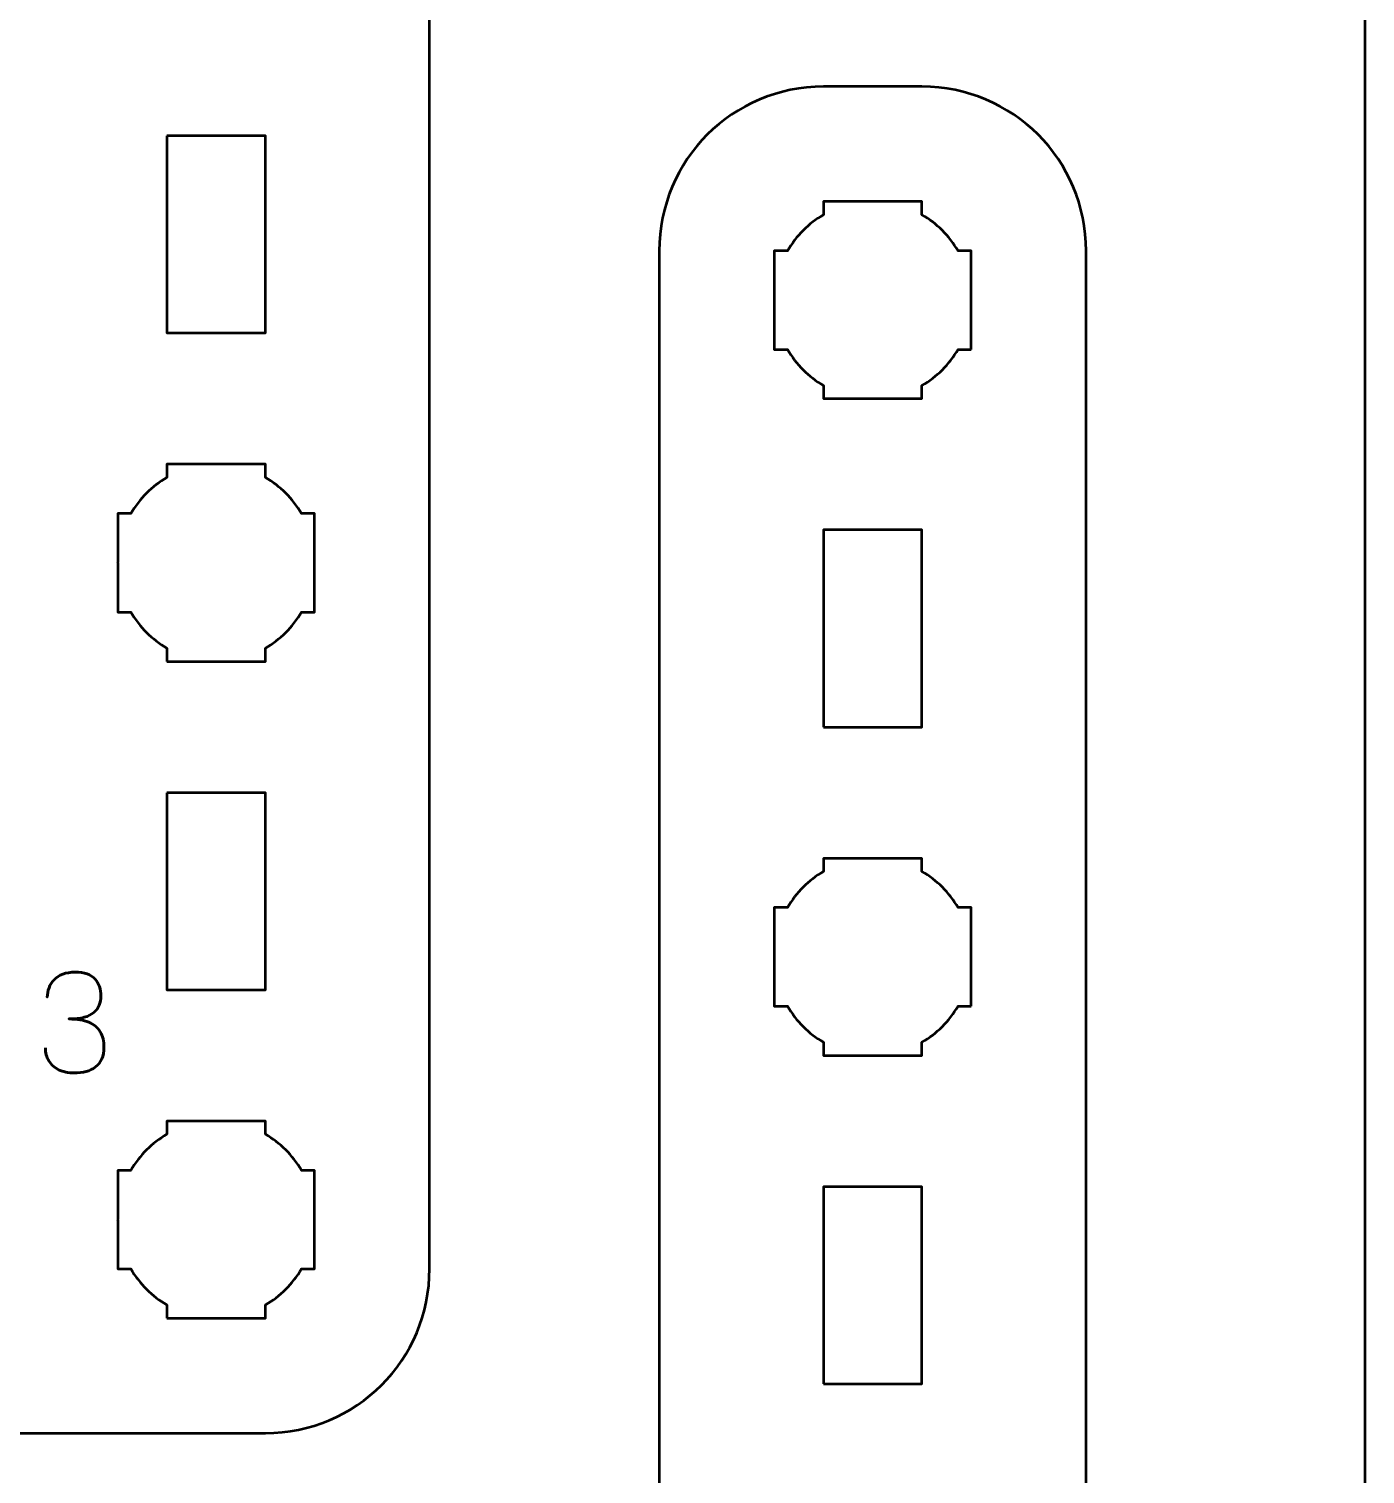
# Model space of a CAD drawing. Header units: centimetres. Extents: x -21 to 0, y -29.7 to 0.
# Drawn here: x -4.07 to 0, y -17.125 to -12.724 of the extents above; entities that cross this region are included whole.
import ezdxf

# ---------------------------------------------------------------- set-up
doc = ezdxf.new("R2010")
doc.units = ezdxf.units.CM
doc.header["$MEASUREMENT"] = 0
doc.layers.add('Layer 1', color=7, linetype='Continuous')

msp = doc.modelspace()

# ---------------------------------------------------------------- linework, layer by layer
at = {"layer": 'Layer 1', "color": 1, "lineweight": 53}
msp.add_open_spline([(-21.00003, -29.19995), (-21.00003, -29.19995), (-21.00003, -1.69992), (-21.00003, -1.69992), (-21.00003, -1.69992), (-21.00003, -1.61709), (-20.93286, -1.54992), (-20.85003, -1.54992), (-20.85003, -1.54992), (-20.7672, -1.54992), (-20.70003, -1.48275), (-20.70003, -1.39992), (-20.70003, -1.39992), (-20.70003, -1.31709), (-20.7672, -1.24992), (-20.85003, -1.24992), (-20.85003, -1.24992), (-20.93286, -1.24992), (-21.00003, -1.18275), (-21.00003, -1.09992), (-21.00003, -1.09992), (-21.00003, -1.09992), (-21.00003, -0.49992), (-21.00003, -0.49992), (-21.00003, -0.49992), (-21.00003, -0.22295), (-20.77694, 0.00004), (-20.49994, 0.00004), (-20.49994, 0.00004), (-20.49994, 0.00004), (-0.50008, 0.00004), (-0.50008, 0.00004), (-0.50008, 0.00004), (-0.22294, 0.00004), (0.00002, -0.22295), (0.00002, -0.49992), (0.00002, -0.49992), (0.00002, -0.49992), (0.00002, -29.19995), (0.00002, -29.19995), (0.00002, -29.19995), (0.00002, -29.47695), (-0.22294, -29.70004), (-0.50008, -29.70004), (-0.50008, -29.70004), (-0.50008, -29.70004), (-20.49994, -29.70004), (-20.49994, -29.70004), (-20.49994, -29.70004), (-20.77694, -29.70004), (-21.00003, -29.47695), (-21.00003, -29.19995)], degree=3, knots=[0, 0, 0, 0, 0.0769231, 0.0769231, 0.0769231, 0.0769231, 0.1538462, 0.1538462, 0.1538462, 0.1538462, 0.2307692, 0.2307692, 0.2307692, 0.2307692, 0.3076923, 0.3076923, 0.3076923, 0.3076923, 0.3846154, 0.3846154, 0.3846154, 0.3846154, 0.4615385, 0.4615385, 0.4615385, 0.4615385, 0.5384615, 0.5384615, 0.5384615, 0.5384615, 0.6153846, 0.6153846, 0.6153846, 0.6153846, 0.6923077, 0.6923077, 0.6923077, 0.6923077, 0.7692308, 0.7692308, 0.7692308, 0.7692308, 0.8461538, 0.8461538, 0.8461538, 0.8461538, 0.9230769, 0.9230769, 0.9230769, 0.9230769, 1, 1, 1, 1], dxfattribs=at)
at = {"layer": 'Layer 1', "color": 3, "lineweight": 53}
msp.add_open_spline([(-7.64993, -11.69997), (-7.64993, -11.69997), (-3.35006, -11.69997), (-3.35006, -11.69997), (-3.35006, -11.69997), (-3.07292, -11.69997), (-2.84996, -11.92306), (-2.84996, -12.20006), (-2.84996, -12.20006), (-2.84996, -12.20006), (-2.84996, -16.49993), (-2.84996, -16.49993), (-2.84996, -16.49993), (-2.84996, -16.77707), (-3.07292, -17.00003), (-3.35006, -17.00003), (-3.35006, -17.00003), (-3.35006, -17.00003), (-7.64993, -17.00003), (-7.64993, -17.00003), (-7.64993, -17.00003), (-7.92693, -17.00003), (-8.15002, -16.77707), (-8.15002, -16.49993), (-8.15002, -16.49993), (-8.15002, -16.49993), (-8.15002, -12.20006), (-8.15002, -12.20006), (-8.15002, -12.20006), (-8.15002, -11.92306), (-7.92693, -11.69997), (-7.64993, -11.69997)], degree=3, knots=[0, 0, 0, 0, 0.125, 0.125, 0.125, 0.125, 0.25, 0.25, 0.25, 0.25, 0.375, 0.375, 0.375, 0.375, 0.5, 0.5, 0.5, 0.5, 0.625, 0.625, 0.625, 0.625, 0.75, 0.75, 0.75, 0.75, 0.875, 0.875, 0.875, 0.875, 1, 1, 1, 1], dxfattribs=at)
at = {"layer": 'Layer 1', "color": 114, "lineweight": 53}
msp.add_open_spline([(-2.15001, -27.69995), (-2.15001, -27.69995), (-2.15001, -13.40007), (-2.15001, -13.40007), (-2.15001, -13.40007), (-2.15001, -13.12293), (-1.92692, -12.89997), (-1.64992, -12.89997), (-1.64992, -12.89997), (-1.64992, -12.89997), (-1.34991, -12.89997), (-1.34991, -12.89997), (-1.34991, -12.89997), (-1.07295, -12.89997), (-0.84999, -13.12293), (-0.84999, -13.40007), (-0.84999, -13.40007), (-0.84999, -13.40007), (-0.84999, -27.69995), (-0.84999, -27.69995), (-0.84999, -27.69995), (-0.84999, -27.97695), (-1.07295, -28.20005), (-1.34991, -28.20005), (-1.34991, -28.20005), (-1.34991, -28.20005), (-1.64992, -28.20005), (-1.64992, -28.20005), (-1.64992, -28.20005), (-1.92692, -28.20005), (-2.15001, -27.97695), (-2.15001, -27.69995)], degree=3, knots=[0, 0, 0, 0, 0.125, 0.125, 0.125, 0.125, 0.25, 0.25, 0.25, 0.25, 0.375, 0.375, 0.375, 0.375, 0.5, 0.5, 0.5, 0.5, 0.625, 0.625, 0.625, 0.625, 0.75, 0.75, 0.75, 0.75, 0.875, 0.875, 0.875, 0.875, 1, 1, 1, 1], dxfattribs=at)
at = {"layer": 'Layer 1', "lineweight": 53}
for points, knots in [([(-3.65006, -13.05001), (-3.65006, -13.05001), (-3.35006, -13.05001), (-3.35006, -13.05001), (-3.35006, -13.05001), (-3.35006, -13.05001), (-3.35006, -13.65002), (-3.35006, -13.65002), (-3.35006, -13.65002), (-3.35006, -13.65002), (-3.65006, -13.65002), (-3.65006, -13.65002), (-3.65006, -13.65002), (-3.65006, -13.65002), (-3.65006, -13.05001), (-3.65006, -13.05001)], [0, 0, 0, 0, 0.25, 0.25, 0.25, 0.25, 0.5, 0.5, 0.5, 0.5, 0.75, 0.75, 0.75, 0.75, 1, 1, 1, 1]), ([(-1.19998, -13.70007), (-1.19998, -13.70007), (-1.24009, -13.70007), (-1.24009, -13.70007), (-1.24009, -13.70007), (-1.26641, -13.74554), (-1.30444, -13.78357), (-1.34991, -13.80989), (-1.34991, -13.80989), (-1.34991, -13.80989), (-1.34991, -13.85), (-1.34991, -13.85), (-1.34991, -13.85), (-1.34991, -13.85), (-1.49999, -13.85), (-1.49999, -13.85), (-1.49999, -13.85), (-1.49999, -13.85), (-1.64992, -13.85), (-1.64992, -13.85), (-1.64992, -13.85), (-1.64992, -13.85), (-1.64992, -13.80989), (-1.64992, -13.80989), (-1.64992, -13.80989), (-1.69553, -13.78357), (-1.73345, -13.74554), (-1.75977, -13.70007), (-1.75977, -13.70007), (-1.75977, -13.70007), (-1.79999, -13.70007), (-1.79999, -13.70007), (-1.79999, -13.70007), (-1.79999, -13.70007), (-1.79999, -13.55), (-1.79999, -13.55), (-1.79999, -13.55), (-1.79999, -13.55), (-1.79999, -13.40007), (-1.79999, -13.40007), (-1.79999, -13.40007), (-1.79999, -13.40007), (-1.75977, -13.40007), (-1.75977, -13.40007), (-1.75977, -13.40007), (-1.73345, -13.35445), (-1.69553, -13.31657), (-1.64992, -13.29021), (-1.64992, -13.29021), (-1.64992, -13.29021), (-1.64992, -13.25), (-1.64992, -13.25), (-1.64992, -13.25), (-1.64992, -13.25), (-1.49999, -13.25), (-1.49999, -13.25), (-1.49999, -13.25), (-1.49999, -13.25), (-1.34991, -13.25), (-1.34991, -13.25), (-1.34991, -13.25), (-1.34991, -13.25), (-1.34991, -13.29021), (-1.34991, -13.29021), (-1.34991, -13.29021), (-1.30444, -13.31657), (-1.26641, -13.35445), (-1.24009, -13.40007), (-1.24009, -13.40007), (-1.24009, -13.40007), (-1.19998, -13.40007), (-1.19998, -13.40007), (-1.19998, -13.40007), (-1.19998, -13.40007), (-1.19998, -13.55), (-1.19998, -13.55), (-1.19998, -13.55), (-1.19998, -13.55), (-1.19998, -13.70007), (-1.19998, -13.70007)], [0, 0, 0, 0, 0.05, 0.05, 0.05, 0.05, 0.1, 0.1, 0.1, 0.1, 0.15, 0.15, 0.15, 0.15, 0.2, 0.2, 0.2, 0.2, 0.25, 0.25, 0.25, 0.25, 0.3, 0.3, 0.3, 0.3, 0.35, 0.35, 0.35, 0.35, 0.4, 0.4, 0.4, 0.4, 0.45, 0.45, 0.45, 0.45, 0.5, 0.5, 0.5, 0.5, 0.55, 0.55, 0.55, 0.55, 0.6, 0.6, 0.6, 0.6, 0.65, 0.65, 0.65, 0.65, 0.7, 0.7, 0.7, 0.7, 0.75, 0.75, 0.75, 0.75, 0.8, 0.8, 0.8, 0.8, 0.85, 0.85, 0.85, 0.85, 0.9, 0.9, 0.9, 0.9, 0.95, 0.95, 0.95, 0.95, 1, 1, 1, 1]), ([(-3.64998, -14.65006), (-3.64998, -14.65006), (-3.64998, -14.60988), (-3.64998, -14.60988), (-3.64998, -14.60988), (-3.69552, -14.58355), (-3.73348, -14.5456), (-3.75983, -14.50007), (-3.75983, -14.50007), (-3.75983, -14.50007), (-3.79998, -14.50007), (-3.79998, -14.50007), (-3.79998, -14.50007), (-3.79998, -14.50007), (-3.79998, -14.35155), (-3.79998, -14.35155), (-3.79998, -14.35155), (-3.79998, -14.35155), (-3.8, -14.35), (-3.8, -14.35), (-3.8, -14.35), (-3.8, -14.35), (-3.79998, -14.34845), (-3.79998, -14.34845), (-3.79998, -14.34845), (-3.79998, -14.34845), (-3.79998, -14.20006), (-3.79998, -14.20006), (-3.79998, -14.20006), (-3.79998, -14.20006), (-3.75988, -14.20006), (-3.75988, -14.20006), (-3.75988, -14.20006), (-3.73353, -14.15449), (-3.69554, -14.11649), (-3.64998, -14.09013), (-3.64998, -14.09013), (-3.64998, -14.09013), (-3.64998, -14.05005), (-3.64998, -14.05005), (-3.64998, -14.05005), (-3.64998, -14.05005), (-3.50464, -14.05005), (-3.50464, -14.05005), (-3.50464, -14.05005), (-3.50464, -14.05005), (-3.5, -14.04999), (-3.5, -14.04999), (-3.5, -14.04999), (-3.5, -14.04999), (-3.49535, -14.05005), (-3.49535, -14.05005), (-3.49535, -14.05005), (-3.49535, -14.05005), (-3.34997, -14.05005), (-3.34997, -14.05005), (-3.34997, -14.05005), (-3.34997, -14.05005), (-3.34997, -14.09013), (-3.34997, -14.09013), (-3.34997, -14.09013), (-3.3044, -14.11649), (-3.26643, -14.15449), (-3.24009, -14.20006), (-3.24009, -14.20006), (-3.24009, -14.20006), (-3.19997, -14.20006), (-3.19997, -14.20006), (-3.19997, -14.20006), (-3.19997, -14.20006), (-3.19997, -14.50007), (-3.19997, -14.50007), (-3.19997, -14.50007), (-3.19997, -14.50007), (-3.24014, -14.50007), (-3.24014, -14.50007), (-3.24014, -14.50007), (-3.26648, -14.5456), (-3.30444, -14.58355), (-3.34997, -14.60988), (-3.34997, -14.60988), (-3.34997, -14.60988), (-3.34997, -14.65006), (-3.34997, -14.65006), (-3.34997, -14.65006), (-3.34997, -14.65006), (-3.64998, -14.65006), (-3.64998, -14.65006)], [0, 0, 0, 0, 0.0454545, 0.0454545, 0.0454545, 0.0454545, 0.0909091, 0.0909091, 0.0909091, 0.0909091, 0.1363636, 0.1363636, 0.1363636, 0.1363636, 0.1818182, 0.1818182, 0.1818182, 0.1818182, 0.2272727, 0.2272727, 0.2272727, 0.2272727, 0.2727273, 0.2727273, 0.2727273, 0.2727273, 0.3181818, 0.3181818, 0.3181818, 0.3181818, 0.3636364, 0.3636364, 0.3636364, 0.3636364, 0.4090909, 0.4090909, 0.4090909, 0.4090909, 0.4545455, 0.4545455, 0.4545455, 0.4545455, 0.5, 0.5, 0.5, 0.5, 0.5454545, 0.5454545, 0.5454545, 0.5454545, 0.5909091, 0.5909091, 0.5909091, 0.5909091, 0.6363636, 0.6363636, 0.6363636, 0.6363636, 0.6818182, 0.6818182, 0.6818182, 0.6818182, 0.7272727, 0.7272727, 0.7272727, 0.7272727, 0.7727273, 0.7727273, 0.7727273, 0.7727273, 0.8181818, 0.8181818, 0.8181818, 0.8181818, 0.8636364, 0.8636364, 0.8636364, 0.8636364, 0.9090909, 0.9090909, 0.9090909, 0.9090909, 0.9545455, 0.9545455, 0.9545455, 0.9545455, 1, 1, 1, 1]), ([(-1.64992, -14.85002), (-1.64992, -14.85002), (-1.64992, -14.25002), (-1.64992, -14.25002), (-1.64992, -14.25002), (-1.64992, -14.25002), (-1.34991, -14.25002), (-1.34991, -14.25002), (-1.34991, -14.25002), (-1.34991, -14.25002), (-1.34991, -14.85002), (-1.34991, -14.85002), (-1.34991, -14.85002), (-1.34991, -14.85002), (-1.64992, -14.85002), (-1.64992, -14.85002)], [0, 0, 0, 0, 0.25, 0.25, 0.25, 0.25, 0.5, 0.5, 0.5, 0.5, 0.75, 0.75, 0.75, 0.75, 1, 1, 1, 1]), ([(-3.65006, -15.04998), (-3.65006, -15.04998), (-3.35006, -15.04998), (-3.35006, -15.04998), (-3.35006, -15.04998), (-3.35006, -15.04998), (-3.35006, -15.64998), (-3.35006, -15.64998), (-3.35006, -15.64998), (-3.35006, -15.64998), (-3.65006, -15.64998), (-3.65006, -15.64998), (-3.65006, -15.64998), (-3.65006, -15.64998), (-3.65006, -15.04998), (-3.65006, -15.04998)], [0, 0, 0, 0, 0.25, 0.25, 0.25, 0.25, 0.5, 0.5, 0.5, 0.5, 0.75, 0.75, 0.75, 0.75, 1, 1, 1, 1]), ([(-1.19998, -15.7), (-1.19998, -15.7), (-1.24009, -15.7), (-1.24009, -15.7), (-1.24009, -15.7), (-1.26641, -15.74562), (-1.30444, -15.78351), (-1.34991, -15.80982), (-1.34991, -15.80982), (-1.34991, -15.80982), (-1.34991, -15.85007), (-1.34991, -15.85007), (-1.34991, -15.85007), (-1.34991, -15.85007), (-1.49999, -15.85007), (-1.49999, -15.85007), (-1.49999, -15.85007), (-1.49999, -15.85007), (-1.64992, -15.85007), (-1.64992, -15.85007), (-1.64992, -15.85007), (-1.64992, -15.85007), (-1.64992, -15.80982), (-1.64992, -15.80982), (-1.64992, -15.80982), (-1.69553, -15.78351), (-1.73345, -15.74562), (-1.75977, -15.7), (-1.75977, -15.7), (-1.75977, -15.7), (-1.79999, -15.7), (-1.79999, -15.7), (-1.79999, -15.7), (-1.79999, -15.7), (-1.79999, -15.55007), (-1.79999, -15.55007), (-1.79999, -15.55007), (-1.79999, -15.55007), (-1.79999, -15.4), (-1.79999, -15.4), (-1.79999, -15.4), (-1.79999, -15.4), (-1.75977, -15.4), (-1.75977, -15.4), (-1.75977, -15.4), (-1.73345, -15.35453), (-1.69553, -15.3165), (-1.64992, -15.29018), (-1.64992, -15.29018), (-1.64992, -15.29018), (-1.64992, -15.25007), (-1.64992, -15.25007), (-1.64992, -15.25007), (-1.64992, -15.25007), (-1.49999, -15.25007), (-1.49999, -15.25007), (-1.49999, -15.25007), (-1.49999, -15.25007), (-1.34991, -15.25007), (-1.34991, -15.25007), (-1.34991, -15.25007), (-1.34991, -15.25007), (-1.34991, -15.29018), (-1.34991, -15.29018), (-1.34991, -15.29018), (-1.30444, -15.3165), (-1.26641, -15.35453), (-1.24009, -15.4), (-1.24009, -15.4), (-1.24009, -15.4), (-1.19998, -15.4), (-1.19998, -15.4), (-1.19998, -15.4), (-1.19998, -15.4), (-1.19998, -15.55007), (-1.19998, -15.55007), (-1.19998, -15.55007), (-1.19998, -15.55007), (-1.19998, -15.7), (-1.19998, -15.7)], [0, 0, 0, 0, 0.05, 0.05, 0.05, 0.05, 0.1, 0.1, 0.1, 0.1, 0.15, 0.15, 0.15, 0.15, 0.2, 0.2, 0.2, 0.2, 0.25, 0.25, 0.25, 0.25, 0.3, 0.3, 0.3, 0.3, 0.35, 0.35, 0.35, 0.35, 0.4, 0.4, 0.4, 0.4, 0.45, 0.45, 0.45, 0.45, 0.5, 0.5, 0.5, 0.5, 0.55, 0.55, 0.55, 0.55, 0.6, 0.6, 0.6, 0.6, 0.65, 0.65, 0.65, 0.65, 0.7, 0.7, 0.7, 0.7, 0.75, 0.75, 0.75, 0.75, 0.8, 0.8, 0.8, 0.8, 0.85, 0.85, 0.85, 0.85, 0.9, 0.9, 0.9, 0.9, 0.95, 0.95, 0.95, 0.95, 1, 1, 1, 1]), ([(-3.64998, -16.65006), (-3.64998, -16.65006), (-3.64998, -16.60988), (-3.64998, -16.60988), (-3.64998, -16.60988), (-3.69552, -16.58355), (-3.73348, -16.5456), (-3.75983, -16.50007), (-3.75983, -16.50007), (-3.75983, -16.50007), (-3.79998, -16.50007), (-3.79998, -16.50007), (-3.79998, -16.50007), (-3.79998, -16.50007), (-3.79998, -16.35155), (-3.79998, -16.35155), (-3.79998, -16.35155), (-3.79998, -16.35155), (-3.8, -16.35), (-3.8, -16.35), (-3.8, -16.35), (-3.8, -16.35), (-3.79998, -16.34845), (-3.79998, -16.34845), (-3.79998, -16.34845), (-3.79998, -16.34845), (-3.79998, -16.20006), (-3.79998, -16.20006), (-3.79998, -16.20006), (-3.79998, -16.20006), (-3.75988, -16.20006), (-3.75988, -16.20006), (-3.75988, -16.20006), (-3.73353, -16.15449), (-3.69554, -16.11649), (-3.64998, -16.09013), (-3.64998, -16.09013), (-3.64998, -16.09013), (-3.64998, -16.05005), (-3.64998, -16.05005), (-3.64998, -16.05005), (-3.64998, -16.05005), (-3.50464, -16.05005), (-3.50464, -16.05005), (-3.50464, -16.05005), (-3.50464, -16.05005), (-3.5, -16.04999), (-3.5, -16.04999), (-3.5, -16.04999), (-3.5, -16.04999), (-3.49535, -16.05005), (-3.49535, -16.05005), (-3.49535, -16.05005), (-3.49535, -16.05005), (-3.34997, -16.05005), (-3.34997, -16.05005), (-3.34997, -16.05005), (-3.34997, -16.05005), (-3.34997, -16.09013), (-3.34997, -16.09013), (-3.34997, -16.09013), (-3.3044, -16.11649), (-3.26643, -16.15449), (-3.24009, -16.20006), (-3.24009, -16.20006), (-3.24009, -16.20006), (-3.19997, -16.20006), (-3.19997, -16.20006), (-3.19997, -16.20006), (-3.19997, -16.20006), (-3.19997, -16.50007), (-3.19997, -16.50007), (-3.19997, -16.50007), (-3.19997, -16.50007), (-3.24014, -16.50007), (-3.24014, -16.50007), (-3.24014, -16.50007), (-3.26648, -16.5456), (-3.30444, -16.58355), (-3.34997, -16.60988), (-3.34997, -16.60988), (-3.34997, -16.60988), (-3.34997, -16.65006), (-3.34997, -16.65006), (-3.34997, -16.65006), (-3.34997, -16.65006), (-3.64998, -16.65006), (-3.64998, -16.65006)], [0, 0, 0, 0, 0.0454545, 0.0454545, 0.0454545, 0.0454545, 0.0909091, 0.0909091, 0.0909091, 0.0909091, 0.1363636, 0.1363636, 0.1363636, 0.1363636, 0.1818182, 0.1818182, 0.1818182, 0.1818182, 0.2272727, 0.2272727, 0.2272727, 0.2272727, 0.2727273, 0.2727273, 0.2727273, 0.2727273, 0.3181818, 0.3181818, 0.3181818, 0.3181818, 0.3636364, 0.3636364, 0.3636364, 0.3636364, 0.4090909, 0.4090909, 0.4090909, 0.4090909, 0.4545455, 0.4545455, 0.4545455, 0.4545455, 0.5, 0.5, 0.5, 0.5, 0.5454545, 0.5454545, 0.5454545, 0.5454545, 0.5909091, 0.5909091, 0.5909091, 0.5909091, 0.6363636, 0.6363636, 0.6363636, 0.6363636, 0.6818182, 0.6818182, 0.6818182, 0.6818182, 0.7272727, 0.7272727, 0.7272727, 0.7272727, 0.7727273, 0.7727273, 0.7727273, 0.7727273, 0.8181818, 0.8181818, 0.8181818, 0.8181818, 0.8636364, 0.8636364, 0.8636364, 0.8636364, 0.9090909, 0.9090909, 0.9090909, 0.9090909, 0.9545455, 0.9545455, 0.9545455, 0.9545455, 1, 1, 1, 1]), ([(-1.64992, -16.84999), (-1.64992, -16.84999), (-1.64992, -16.24998), (-1.64992, -16.24998), (-1.64992, -16.24998), (-1.64992, -16.24998), (-1.34991, -16.24998), (-1.34991, -16.24998), (-1.34991, -16.24998), (-1.34991, -16.24998), (-1.34991, -16.84999), (-1.34991, -16.84999), (-1.34991, -16.84999), (-1.34991, -16.84999), (-1.64992, -16.84999), (-1.64992, -16.84999)], [0, 0, 0, 0, 0.25, 0.25, 0.25, 0.25, 0.5, 0.5, 0.5, 0.5, 0.75, 0.75, 0.75, 0.75, 1, 1, 1, 1])]:
    msp.add_open_spline(points, degree=3, knots=knots, dxfattribs=at)
at = {"layer": 'Layer 1', "color": 5, "lineweight": 53}
msp.add_open_spline([(-4.02029, -15.8268), (-4.02022, -15.84204), (-4.01669, -15.8553), (-4.00971, -15.8668), (-4.00971, -15.8668), (-4.00272, -15.87823), (-3.99277, -15.88719), (-3.97979, -15.89361), (-3.97979, -15.89361), (-3.96681, -15.90003), (-3.95122, -15.90328), (-3.93308, -15.90342), (-3.93308, -15.90342), (-3.91947, -15.90342), (-3.90712, -15.90201), (-3.8959, -15.89905), (-3.8959, -15.89905), (-3.88475, -15.89608), (-3.87516, -15.8915), (-3.86704, -15.88522), (-3.86704, -15.88522), (-3.85893, -15.87894), (-3.85272, -15.87082), (-3.84828, -15.86095), (-3.84828, -15.86095), (-3.8439, -15.851), (-3.84172, -15.83907), (-3.84165, -15.8251), (-3.84165, -15.8251), (-3.84157, -15.80648), (-3.84538, -15.79074), (-3.85293, -15.77797), (-3.85293, -15.77797), (-3.86048, -15.7652), (-3.8722, -15.75561), (-3.88793, -15.74905), (-3.88793, -15.74905), (-3.90366, -15.74248), (-3.92384, -15.73917), (-3.94832, -15.73917), (-3.94832, -15.73917), (-3.93005, -15.73924), (-3.91474, -15.73755), (-3.90225, -15.73409), (-3.90225, -15.73409), (-3.88983, -15.73063), (-3.87989, -15.72576), (-3.87241, -15.71941), (-3.87241, -15.71941), (-3.86493, -15.71313), (-3.8595, -15.70565), (-3.85625, -15.69705), (-3.85625, -15.69705), (-3.85293, -15.68851), (-3.85131, -15.67913), (-3.85138, -15.6689), (-3.85138, -15.6689), (-3.85131, -15.65866), (-3.85272, -15.64921), (-3.85554, -15.64046), (-3.85554, -15.64046), (-3.8583, -15.63171), (-3.86281, -15.62402), (-3.86895, -15.61746), (-3.86895, -15.61746), (-3.87509, -15.6109), (-3.8832, -15.60575), (-3.89315, -15.60208), (-3.89315, -15.60208), (-3.90317, -15.59841), (-3.91538, -15.59658), (-3.9297, -15.59651), (-3.9297, -15.59651), (-3.94395, -15.59658), (-3.95644, -15.59869), (-3.96702, -15.60279), (-3.96702, -15.60279), (-3.97768, -15.60688), (-3.98642, -15.61245), (-3.99348, -15.61958), (-3.99348, -15.61958), (-4.00046, -15.6267), (-4.00569, -15.63482), (-4.00914, -15.64399), (-4.00914, -15.64399), (-4.01267, -15.65316), (-4.01436, -15.6629), (-4.01436, -15.67313), (-4.01436, -15.67313), (-4.01436, -15.6629), (-4.01267, -15.65316), (-4.00914, -15.64399), (-4.00914, -15.64399), (-4.00569, -15.63482), (-4.00046, -15.6267), (-3.99348, -15.61958), (-3.99348, -15.61958), (-3.98642, -15.61245), (-3.97768, -15.60688), (-3.96702, -15.60279), (-3.96702, -15.60279), (-3.95644, -15.59869), (-3.94395, -15.59658), (-3.9297, -15.59651), (-3.9297, -15.59651), (-3.91538, -15.59658), (-3.90317, -15.59841), (-3.89315, -15.60208), (-3.89315, -15.60208), (-3.8832, -15.60575), (-3.87509, -15.6109), (-3.86895, -15.61746), (-3.86895, -15.61746), (-3.86281, -15.62402), (-3.8583, -15.63171), (-3.85554, -15.64046), (-3.85554, -15.64046), (-3.85272, -15.64921), (-3.85131, -15.65866), (-3.85138, -15.6689), (-3.85138, -15.6689), (-3.85131, -15.67913), (-3.85293, -15.68851), (-3.85625, -15.69705), (-3.85625, -15.69705), (-3.8595, -15.70565), (-3.86493, -15.71313), (-3.87241, -15.71941), (-3.87241, -15.71941), (-3.87989, -15.72576), (-3.88983, -15.73063), (-3.90225, -15.73409), (-3.90225, -15.73409), (-3.91474, -15.73755), (-3.93005, -15.73924), (-3.94832, -15.73917), (-3.94832, -15.73917), (-3.92384, -15.73917), (-3.90366, -15.74248), (-3.88793, -15.74905), (-3.88793, -15.74905), (-3.8722, -15.75561), (-3.86048, -15.7652), (-3.85293, -15.77797), (-3.85293, -15.77797), (-3.84538, -15.79074), (-3.84157, -15.80648), (-3.84165, -15.8251), (-3.84165, -15.8251), (-3.84172, -15.83907), (-3.8439, -15.851), (-3.84828, -15.86095), (-3.84828, -15.86095), (-3.85272, -15.87082), (-3.85893, -15.87894), (-3.86704, -15.88522), (-3.86704, -15.88522), (-3.87516, -15.8915), (-3.88475, -15.89608), (-3.8959, -15.89905), (-3.8959, -15.89905), (-3.90712, -15.90201), (-3.91947, -15.90342), (-3.93308, -15.90342), (-3.93308, -15.90342), (-3.95122, -15.90328), (-3.96681, -15.90003), (-3.97979, -15.89361), (-3.97979, -15.89361), (-3.99277, -15.88719), (-4.00272, -15.87823), (-4.00971, -15.8668), (-4.00971, -15.8668), (-4.01669, -15.8553), (-4.02022, -15.84204), (-4.02029, -15.8268)], degree=3, knots=[0, 0, 0, 0, 0.0227273, 0.0227273, 0.0227273, 0.0227273, 0.0454545, 0.0454545, 0.0454545, 0.0454545, 0.0681818, 0.0681818, 0.0681818, 0.0681818, 0.0909091, 0.0909091, 0.0909091, 0.0909091, 0.1136364, 0.1136364, 0.1136364, 0.1136364, 0.1363636, 0.1363636, 0.1363636, 0.1363636, 0.1590909, 0.1590909, 0.1590909, 0.1590909, 0.1818182, 0.1818182, 0.1818182, 0.1818182, 0.2045455, 0.2045455, 0.2045455, 0.2045455, 0.2272727, 0.2272727, 0.2272727, 0.2272727, 0.25, 0.25, 0.25, 0.25, 0.2727273, 0.2727273, 0.2727273, 0.2727273, 0.2954545, 0.2954545, 0.2954545, 0.2954545, 0.3181818, 0.3181818, 0.3181818, 0.3181818, 0.3409091, 0.3409091, 0.3409091, 0.3409091, 0.3636364, 0.3636364, 0.3636364, 0.3636364, 0.3863636, 0.3863636, 0.3863636, 0.3863636, 0.4090909, 0.4090909, 0.4090909, 0.4090909, 0.4318182, 0.4318182, 0.4318182, 0.4318182, 0.4545455, 0.4545455, 0.4545455, 0.4545455, 0.4772727, 0.4772727, 0.4772727, 0.4772727, 0.5, 0.5, 0.5, 0.5, 0.5227273, 0.5227273, 0.5227273, 0.5227273, 0.5454545, 0.5454545, 0.5454545, 0.5454545, 0.5681818, 0.5681818, 0.5681818, 0.5681818, 0.5909091, 0.5909091, 0.5909091, 0.5909091, 0.6136364, 0.6136364, 0.6136364, 0.6136364, 0.6363636, 0.6363636, 0.6363636, 0.6363636, 0.6590909, 0.6590909, 0.6590909, 0.6590909, 0.6818182, 0.6818182, 0.6818182, 0.6818182, 0.7045455, 0.7045455, 0.7045455, 0.7045455, 0.7272727, 0.7272727, 0.7272727, 0.7272727, 0.75, 0.75, 0.75, 0.75, 0.7727273, 0.7727273, 0.7727273, 0.7727273, 0.7954545, 0.7954545, 0.7954545, 0.7954545, 0.8181818, 0.8181818, 0.8181818, 0.8181818, 0.8409091, 0.8409091, 0.8409091, 0.8409091, 0.8636364, 0.8636364, 0.8636364, 0.8636364, 0.8863636, 0.8863636, 0.8863636, 0.8863636, 0.9090909, 0.9090909, 0.9090909, 0.9090909, 0.9318182, 0.9318182, 0.9318182, 0.9318182, 0.9545455, 0.9545455, 0.9545455, 0.9545455, 0.9772727, 0.9772727, 0.9772727, 0.9772727, 1, 1, 1, 1], dxfattribs=at)

doc.saveas('drawing.dxf')
